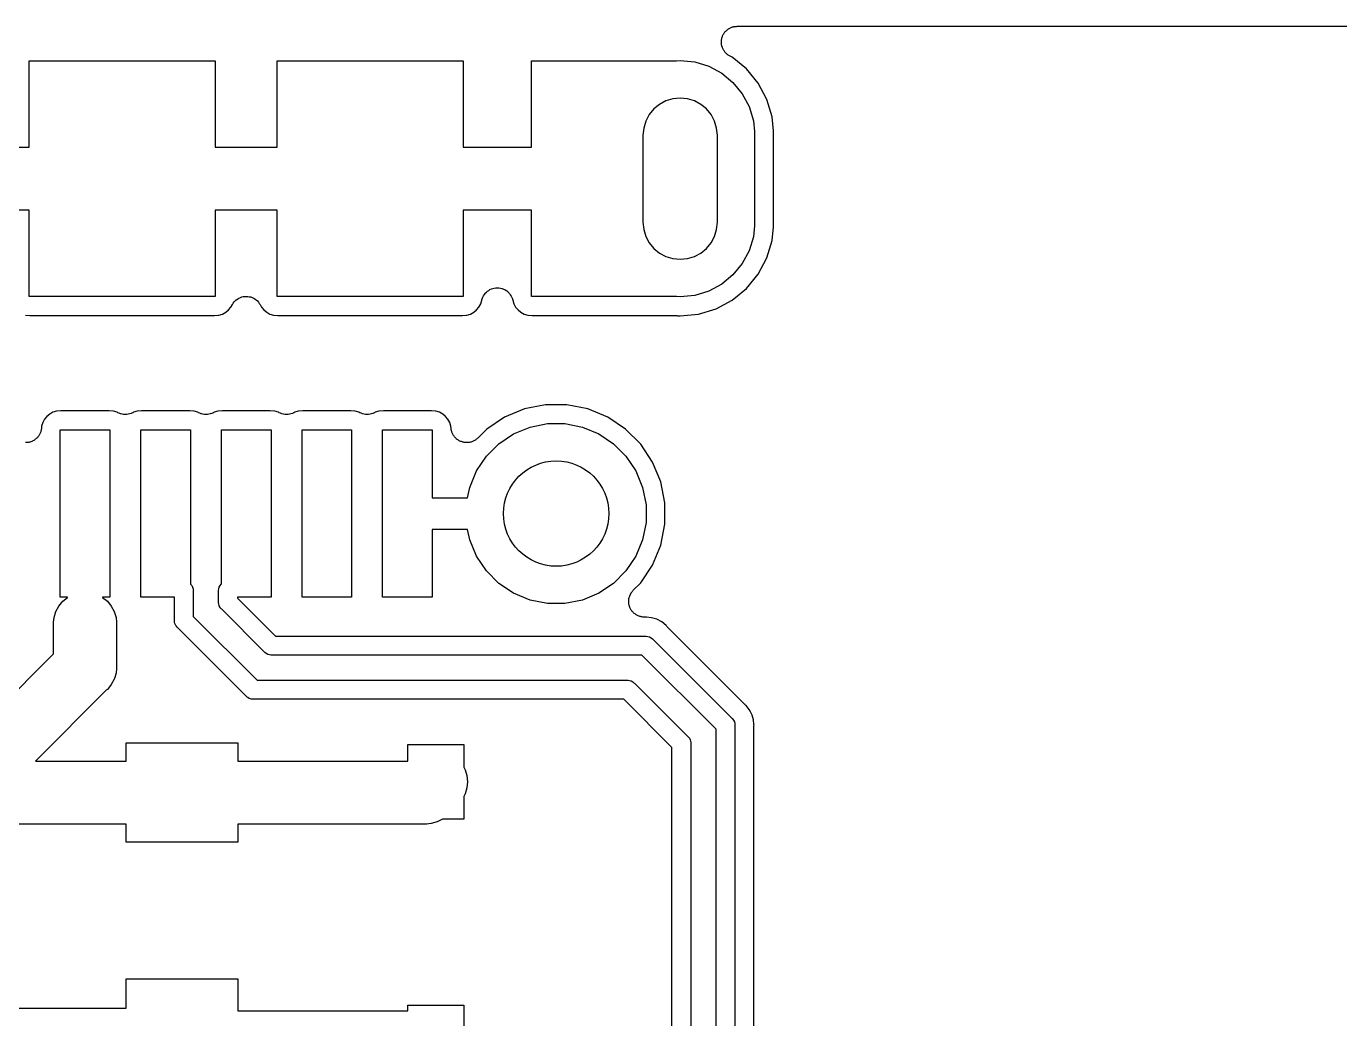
# Model space of a CAD drawing. Extents: x 98.9 to 141.5, y -118.8 to -76.2.
# Drawn here: x 120.3 to 130.89, y -84.21 to -76.21 of the extents above; entities that cross this region are included whole.
import ezdxf

# ---------------------------------------------------------------- set-up
doc = ezdxf.new("R2010")
doc.units = 0
doc.layers.add('BLACK', color=7, linetype='CONTINUOUS')

msp = doc.modelspace()

# ---------------------------------------------------------------- linework, layer by layer
at = {"layer": 'BLACK', "linetype": 'CONTINUOUS'}
for p, q in [((125.923, -76.2751), (125.926, -76.2701)), ((125.926, -76.2701), (125.929, -76.2647)), ((125.929, -76.2647), (125.933, -76.2599)), ((125.933, -76.2599), (125.936, -76.2546)), ((125.936, -76.2546), (125.941, -76.2503)), ((125.941, -76.2503), (125.945, -76.2456)), ((125.945, -76.2456), (125.95, -76.2416)), ((125.95, -76.2416), (125.954, -76.2372)), ((125.954, -76.2372), (125.959, -76.2338)), ((125.959, -76.2338), (125.964, -76.23)), ((125.964, -76.23), (125.969, -76.227)), ((125.969, -76.227), (125.975, -76.2235)), ((125.975, -76.2235), (125.98, -76.2212)), ((125.98, -76.2212), (125.986, -76.2183)), ((125.986, -76.2183), (125.992, -76.2165)), ((125.992, -76.2165), (125.998, -76.2141)), ((125.998, -76.2141), (126.004, -76.2129)), ((126.004, -76.2129), (126.009, -76.2112)), ((126.009, -76.2112), (126.016, -76.2106)), ((126.016, -76.2106), (126.022, -76.2093)), ((126.022, -76.2093), (126.028, -76.2093)), ((126.028, -76.2093), (126.034, -76.2088)), ((126.034, -76.2088), (138.611, -76.2088)), ((125.907, -76.3349), (125.908, -76.3286)), ((125.908, -76.3409), (125.907, -76.3349)), ((125.908, -76.3222), (125.909, -76.3163)), ((125.908, -76.3286), (125.908, -76.3222)), ((125.908, -76.347), (125.908, -76.3409)), ((125.909, -76.3532), (125.908, -76.347)), ((125.909, -76.3163), (125.91, -76.3102)), ((125.909, -76.3596), (125.909, -76.3532)), ((125.911, -76.3654), (125.909, -76.3596)), ((125.91, -76.3102), (125.912, -76.3041)), ((125.912, -76.3713), (125.911, -76.3654)), ((125.912, -76.3041), (125.913, -76.2979)), ((125.915, -76.3772), (125.912, -76.3713)), ((125.913, -76.2979), (125.915, -76.2924)), ((125.915, -76.2924), (125.917, -76.2865)), ((125.916, -76.3833), (125.915, -76.3772)), ((125.917, -76.2865), (125.92, -76.281)), ((125.92, -76.281), (125.923, -76.2751)), ((125.546, -76.4875), (125.575, -76.4846)), ((125.575, -76.4846), (125.693, -76.4962)), ((125.919, -76.3887), (125.916, -76.3833)), ((125.921, -76.3943), (125.919, -76.3887)), ((125.925, -76.3997), (125.921, -76.3943)), ((125.928, -76.4053), (125.925, -76.3997)), ((125.932, -76.41), (125.928, -76.4053)), ((125.935, -76.4151), (125.932, -76.41)), ((125.939, -76.4197), (125.935, -76.4151)), ((125.943, -76.4246), (125.939, -76.4197)), ((125.948, -76.4285), (125.943, -76.4246)), ((125.952, -76.4329), (125.948, -76.4285)), ((125.957, -76.4365), (125.952, -76.4329)), ((125.962, -76.4405), (125.957, -76.4365)), ((125.968, -76.4435), (125.962, -76.4405)), ((125.973, -76.4469), (125.968, -76.4435)), ((125.974, -76.4478), (125.973, -76.4469)), ((125.995, -76.4589), (125.974, -76.4478)), ((126.11, -76.5529), (125.995, -76.4589)), ((120.325, -77.1835), (120.325, -76.4875)), ((120.325, -76.4875), (121.825, -76.4875)), ((121.825, -76.4875), (121.825, -77.1835)), ((122.325, -77.1835), (122.325, -76.4875)), ((122.325, -76.4875), (123.825, -76.4875)), ((123.825, -76.4875), (123.825, -77.1835)), ((124.375, -77.1835), (124.375, -76.4875)), ((124.375, -76.4875), (125.546, -76.4875)), ((125.693, -76.4962), (125.806, -76.5305)), ((125.806, -76.5305), (125.91, -76.5862)), ((125.91, -76.5862), (126.001, -76.6612)), ((126.204, -76.6675), (126.11, -76.5529)), ((126.001, -76.6612), (126.076, -76.7525)), ((126.273, -76.7982), (126.204, -76.6675)), ((125.516, -76.7933), (125.46, -76.8103)), ((125.575, -76.7875), (125.516, -76.7933)), ((125.634, -76.7933), (125.575, -76.7875)), ((125.69, -76.8103), (125.634, -76.7933)), ((126.076, -76.7525), (126.132, -76.8568)), ((126.317, -76.94), (126.273, -76.7982)), ((125.363, -76.8754), (125.326, -76.9208)), ((125.408, -76.8381), (125.363, -76.8754)), ((125.46, -76.8103), (125.408, -76.8381)), ((125.742, -76.8381), (125.69, -76.8103)), ((125.787, -76.8754), (125.742, -76.8381)), ((125.824, -76.9208), (125.787, -76.8754)), ((126.132, -76.8568), (126.166, -76.9699)), ((125.298, -76.9727), (125.281, -77.029)), ((125.326, -76.9208), (125.298, -76.9727)), ((125.852, -76.9727), (125.824, -76.9208)), ((125.869, -77.029), (125.852, -76.9727)), ((126.166, -76.9699), (126.175, -77.058)), ((126.327, -77.0505), (126.317, -76.94)), ((125.281, -77.029), (125.275, -77.0875)), ((125.275, -77.0875), (125.275, -77.7875)), ((125.875, -77.0875), (125.869, -77.029)), ((125.875, -77.7875), (125.875, -77.0875)), ((126.175, -77.058), (126.175, -77.817)), ((126.327, -77.8245), (126.327, -77.0505)), ((119.775, -77.1835), (120.325, -77.1835)), ((121.825, -77.1835), (122.325, -77.1835)), ((123.825, -77.1835), (124.375, -77.1835)), ((120.325, -77.6915), (119.775, -77.6915)), ((120.325, -78.3875), (120.325, -77.6915)), ((122.325, -77.6915), (121.825, -77.6915)), ((121.825, -77.6915), (121.825, -78.3875)), ((122.325, -78.3875), (122.325, -77.6915)), ((124.375, -77.6915), (123.825, -77.6915)), ((123.825, -77.6915), (123.825, -78.3875)), ((124.375, -78.3875), (124.375, -77.6915)), ((125.275, -77.7875), (125.281, -77.846)), ((125.281, -77.846), (125.298, -77.9023)), ((125.852, -77.9023), (125.869, -77.846)), ((125.869, -77.846), (125.875, -77.7875)), ((126.175, -77.817), (126.166, -77.9051)), ((126.317, -77.935), (126.327, -77.8245)), ((125.298, -77.9023), (125.326, -77.9542)), ((125.326, -77.9542), (125.363, -77.9996)), ((125.787, -77.9996), (125.824, -77.9542)), ((125.824, -77.9542), (125.852, -77.9023)), ((126.166, -77.9051), (126.132, -78.0182)), ((126.273, -78.0768), (126.317, -77.935)), ((125.363, -77.9996), (125.408, -78.0369)), ((125.408, -78.0369), (125.46, -78.0647)), ((125.46, -78.0647), (125.516, -78.0817)), ((125.634, -78.0817), (125.69, -78.0647)), ((125.69, -78.0647), (125.742, -78.0369)), ((125.742, -78.0369), (125.787, -77.9996)), ((126.132, -78.0182), (126.076, -78.1225)), ((125.516, -78.0817), (125.575, -78.0875)), ((125.575, -78.0875), (125.634, -78.0817)), ((126.076, -78.1225), (126.001, -78.2138)), ((126.204, -78.2075), (126.273, -78.0768)), ((126.001, -78.2138), (125.91, -78.2888)), ((126.11, -78.3221), (126.204, -78.2075)), ((121.825, -78.3875), (120.325, -78.3875)), ((122.028, -78.3953), (122.039, -78.3907)), ((122.039, -78.3906), (122.051, -78.3883)), ((122.039, -78.3907), (122.039, -78.3906)), ((122.039, -78.3907), (122.039, -78.3907)), ((122.051, -78.3883), (122.063, -78.386)), ((122.063, -78.386), (122.063, -78.386)), ((122.063, -78.386), (122.064, -78.386)), ((122.064, -78.386), (122.076, -78.3861)), ((122.076, -78.3861), (122.088, -78.3862)), ((122.088, -78.3862), (122.088, -78.3862)), ((122.088, -78.3862), (122.089, -78.3862)), ((122.089, -78.3862), (122.1, -78.3887)), ((122.1, -78.3887), (122.112, -78.3911)), ((122.112, -78.3911), (122.113, -78.3912)), ((122.113, -78.3912), (122.113, -78.3913)), ((122.113, -78.3913), (122.124, -78.3959)), ((123.825, -78.3875), (122.325, -78.3875)), ((123.984, -78.3935), (123.989, -78.3824)), ((123.989, -78.3821), (123.996, -78.3719)), ((123.989, -78.3823), (123.989, -78.3821)), ((123.989, -78.3824), (123.989, -78.3823)), ((123.996, -78.3719), (124.003, -78.3619)), ((124.003, -78.3617), (124.012, -78.3532)), ((124.003, -78.3618), (124.003, -78.3617)), ((124.003, -78.3619), (124.003, -78.3618)), ((124.012, -78.3532), (124.02, -78.3446)), ((124.02, -78.3445), (124.021, -78.3444)), ((124.02, -78.3446), (124.02, -78.3445)), ((124.021, -78.3444), (124.031, -78.3377)), ((124.031, -78.3377), (124.041, -78.331)), ((124.041, -78.3308), (124.053, -78.3262)), ((124.041, -78.3309), (124.041, -78.3308)), ((124.041, -78.331), (124.041, -78.3309)), ((124.053, -78.3262), (124.064, -78.3217)), ((124.064, -78.3216), (124.076, -78.3193)), ((124.064, -78.3217), (124.064, -78.3216)), ((124.064, -78.3216), (124.064, -78.3216)), ((124.076, -78.3193), (124.088, -78.317)), ((124.088, -78.317), (124.088, -78.317)), ((124.088, -78.317), (124.089, -78.317)), ((124.089, -78.317), (124.101, -78.3171)), ((124.101, -78.3171), (124.113, -78.3171)), ((124.113, -78.3171), (124.113, -78.3172)), ((124.113, -78.3172), (124.113, -78.3172)), ((124.113, -78.3172), (124.125, -78.3196)), ((124.125, -78.3196), (124.137, -78.3221)), ((124.137, -78.3221), (124.138, -78.3221)), ((124.138, -78.3221), (124.138, -78.3222)), ((124.138, -78.3222), (124.149, -78.327)), ((124.149, -78.327), (124.16, -78.3317)), ((124.16, -78.3317), (124.16, -78.3317)), ((124.16, -78.3317), (124.161, -78.3318)), ((124.161, -78.3318), (124.171, -78.3387)), ((124.171, -78.3387), (124.181, -78.3455)), ((124.181, -78.3455), (124.181, -78.3456)), ((124.181, -78.3456), (124.181, -78.3457)), ((124.181, -78.3457), (124.19, -78.3544)), ((124.19, -78.3544), (124.198, -78.3631)), ((124.198, -78.3631), (124.198, -78.3632)), ((124.198, -78.3632), (124.199, -78.3633)), ((124.199, -78.3633), (124.205, -78.3735)), ((124.205, -78.3735), (124.212, -78.3837)), ((124.212, -78.3837), (124.212, -78.3838)), ((124.212, -78.3838), (124.212, -78.384)), ((124.212, -78.384), (124.217, -78.3953)), ((125.546, -78.3875), (124.375, -78.3875)), ((125.575, -78.3904), (125.546, -78.3875)), ((125.693, -78.3788), (125.575, -78.3904)), ((125.806, -78.3445), (125.693, -78.3788)), ((125.91, -78.2888), (125.806, -78.3445)), ((125.995, -78.4161), (126.11, -78.3221)), ((121.91, -78.5148), (121.933, -78.4958)), ((121.933, -78.4958), (121.952, -78.4726)), ((121.952, -78.4726), (121.963, -78.4526)), ((121.963, -78.4526), (121.964, -78.4516)), ((121.964, -78.4511), (121.971, -78.441)), ((121.964, -78.4515), (121.964, -78.4511)), ((121.964, -78.4516), (121.964, -78.4515)), ((121.964, -78.4515), (121.964, -78.4515)), ((121.971, -78.441), (121.978, -78.4311)), ((121.978, -78.4306), (121.987, -78.422)), ((121.978, -78.4309), (121.978, -78.4306)), ((121.978, -78.4311), (121.978, -78.4309)), ((121.987, -78.422), (121.995, -78.4137)), ((121.995, -78.4135), (121.996, -78.4133)), ((121.995, -78.4137), (121.995, -78.4135)), ((121.996, -78.4133), (122.006, -78.4067)), ((122.006, -78.4067), (122.016, -78.4001)), ((122.016, -78.3998), (122.028, -78.3953)), ((122.016, -78.4), (122.016, -78.3998)), ((122.016, -78.4001), (122.016, -78.4)), ((122.124, -78.3959), (122.135, -78.4006)), ((122.135, -78.4006), (122.135, -78.4008)), ((122.135, -78.4008), (122.136, -78.4009)), ((122.136, -78.4009), (122.146, -78.4076)), ((122.146, -78.4076), (122.156, -78.4145)), ((122.156, -78.4145), (122.156, -78.4147)), ((122.156, -78.4147), (122.156, -78.4148)), ((122.156, -78.4148), (122.165, -78.4235)), ((122.165, -78.4235), (122.173, -78.432)), ((122.173, -78.432), (122.173, -78.4322)), ((122.173, -78.4322), (122.174, -78.4324)), ((122.174, -78.4324), (122.18, -78.4426)), ((122.18, -78.4426), (122.187, -78.4526)), ((122.187, -78.4526), (122.198, -78.4726)), ((122.198, -78.4726), (122.217, -78.4958)), ((122.217, -78.4958), (122.24, -78.5148)), ((123.91, -78.5148), (123.933, -78.4958)), ((123.933, -78.4958), (123.952, -78.4726)), ((123.952, -78.4726), (123.966, -78.4461)), ((123.966, -78.4461), (123.978, -78.4066)), ((123.978, -78.4066), (123.979, -78.4052)), ((123.979, -78.4049), (123.984, -78.3935)), ((123.979, -78.4052), (123.979, -78.4049)), ((123.979, -78.4052), (123.979, -78.4052)), ((123.979, -78.4052), (123.979, -78.4052)), ((124.217, -78.3953), (124.222, -78.4066)), ((124.222, -78.4066), (124.234, -78.4461)), ((124.234, -78.4461), (124.248, -78.4726)), ((124.248, -78.4726), (124.267, -78.4958)), ((124.267, -78.4958), (124.29, -78.5148)), ((125.722, -78.529), (125.864, -78.486)), ((125.864, -78.486), (125.995, -78.4161)), ((120.295, -78.5377), (120.331, -78.5413)), ((120.331, -78.5413), (121.819, -78.5413)), ((121.819, -78.5413), (121.855, -78.5377)), ((121.855, -78.5377), (121.884, -78.529)), ((121.884, -78.529), (121.91, -78.5148)), ((122.24, -78.5148), (122.266, -78.529)), ((122.266, -78.529), (122.295, -78.5377)), ((122.295, -78.5377), (122.331, -78.5413)), ((122.331, -78.5413), (123.819, -78.5413)), ((123.819, -78.5413), (123.855, -78.5377)), ((123.855, -78.5377), (123.884, -78.529)), ((123.884, -78.529), (123.91, -78.5148)), ((124.29, -78.5148), (124.316, -78.529)), ((124.316, -78.529), (124.345, -78.5377)), ((124.345, -78.5377), (124.381, -78.5413)), ((124.381, -78.5413), (125.546, -78.5413)), ((125.546, -78.5413), (125.547, -78.5413)), ((125.547, -78.5413), (125.553, -78.5419)), ((125.553, -78.5419), (125.558, -78.5419)), ((125.558, -78.5419), (125.575, -78.5435)), ((125.575, -78.5435), (125.722, -78.529)), ((120.49, -79.3352), (120.467, -79.3542)), ((120.516, -79.321), (120.49, -79.3352)), ((120.545, -79.3123), (120.516, -79.321)), ((120.581, -79.3087), (120.545, -79.3123)), ((120.969, -79.3087), (120.581, -79.3087)), ((121.005, -79.3123), (120.969, -79.3087)), ((121.034, -79.321), (121.005, -79.3123)), ((121.04, -79.3245), (121.034, -79.321)), ((121.051, -79.329), (121.04, -79.3245)), ((121.062, -79.3336), (121.051, -79.329)), ((121.062, -79.3338), (121.062, -79.3336)), ((121.063, -79.334), (121.062, -79.3338)), ((121.075, -79.3363), (121.063, -79.334)), ((121.086, -79.3387), (121.075, -79.3363)), ((121.087, -79.3388), (121.086, -79.3387)), ((121.087, -79.3389), (121.087, -79.3388)), ((121.099, -79.3389), (121.087, -79.3389)), ((121.111, -79.339), (121.099, -79.3389)), ((121.112, -79.3389), (121.111, -79.339)), ((121.124, -79.3367), (121.112, -79.3389)), ((121.112, -79.3389), (121.112, -79.3389)), ((121.135, -79.3345), (121.124, -79.3367)), ((121.136, -79.3343), (121.135, -79.3345)), ((121.147, -79.3297), (121.136, -79.3342)), ((121.136, -79.3342), (121.136, -79.3343)), ((121.158, -79.3253), (121.147, -79.3297)), ((121.159, -79.3248), (121.158, -79.3253)), ((121.16, -79.3245), (121.159, -79.3248)), ((121.159, -79.3248), (121.159, -79.3248)), ((121.159, -79.3248), (121.159, -79.3248)), ((121.166, -79.321), (121.16, -79.3245)), ((121.195, -79.3123), (121.166, -79.321)), ((121.231, -79.3087), (121.195, -79.3123)), ((121.619, -79.3087), (121.231, -79.3087)), ((121.655, -79.3123), (121.619, -79.3087)), ((121.684, -79.321), (121.655, -79.3123)), ((121.69, -79.3245), (121.684, -79.321)), ((121.701, -79.329), (121.69, -79.3245)), ((121.712, -79.3336), (121.701, -79.329)), ((121.712, -79.3338), (121.712, -79.3336)), ((121.713, -79.334), (121.712, -79.3338)), ((121.725, -79.3363), (121.713, -79.334)), ((121.736, -79.3387), (121.725, -79.3363)), ((121.737, -79.3388), (121.736, -79.3387)), ((121.737, -79.3389), (121.737, -79.3388)), ((121.749, -79.3389), (121.737, -79.3389)), ((121.761, -79.339), (121.749, -79.3389)), ((121.762, -79.3389), (121.761, -79.339)), ((121.774, -79.3367), (121.762, -79.3389)), ((121.762, -79.3389), (121.762, -79.3389)), ((121.785, -79.3345), (121.774, -79.3367)), ((121.786, -79.3343), (121.785, -79.3345)), ((121.797, -79.3297), (121.786, -79.3342)), ((121.786, -79.3342), (121.786, -79.3343)), ((121.808, -79.3253), (121.797, -79.3297)), ((121.809, -79.3248), (121.808, -79.3253)), ((121.81, -79.3245), (121.809, -79.3248)), ((121.809, -79.3248), (121.809, -79.3248)), ((121.809, -79.3248), (121.809, -79.3248)), ((121.816, -79.321), (121.81, -79.3245)), ((121.845, -79.3123), (121.816, -79.321)), ((121.881, -79.3087), (121.845, -79.3123)), ((122.269, -79.3087), (121.881, -79.3087)), ((122.305, -79.3123), (122.269, -79.3087)), ((122.334, -79.321), (122.305, -79.3123)), ((122.34, -79.3245), (122.334, -79.321)), ((122.351, -79.329), (122.34, -79.3245)), ((122.362, -79.3336), (122.351, -79.329)), ((122.362, -79.3338), (122.362, -79.3336)), ((122.363, -79.334), (122.362, -79.3338)), ((122.375, -79.3363), (122.363, -79.334)), ((122.386, -79.3387), (122.375, -79.3363)), ((122.387, -79.3388), (122.386, -79.3387)), ((122.387, -79.3389), (122.387, -79.3388)), ((122.399, -79.3389), (122.387, -79.3389)), ((122.411, -79.339), (122.399, -79.3389)), ((122.412, -79.3389), (122.411, -79.339)), ((122.424, -79.3367), (122.412, -79.3389)), ((122.412, -79.3389), (122.412, -79.3389)), ((122.435, -79.3345), (122.424, -79.3367)), ((122.436, -79.3343), (122.435, -79.3345)), ((122.447, -79.3297), (122.436, -79.3342)), ((122.436, -79.3342), (122.436, -79.3343)), ((122.458, -79.3253), (122.447, -79.3297)), ((122.459, -79.3248), (122.458, -79.3253)), ((122.46, -79.3245), (122.459, -79.3248)), ((122.459, -79.3248), (122.459, -79.3248)), ((122.459, -79.3248), (122.459, -79.3248)), ((122.466, -79.321), (122.46, -79.3245)), ((122.495, -79.3123), (122.466, -79.321)), ((122.531, -79.3087), (122.495, -79.3123)), ((122.919, -79.3087), (122.531, -79.3087)), ((122.955, -79.3123), (122.919, -79.3087)), ((122.984, -79.321), (122.955, -79.3123)), ((122.99, -79.3245), (122.984, -79.321)), ((123.001, -79.329), (122.99, -79.3245)), ((123.012, -79.3336), (123.001, -79.329)), ((123.012, -79.3338), (123.012, -79.3336)), ((123.013, -79.334), (123.012, -79.3338)), ((123.025, -79.3363), (123.013, -79.334)), ((123.036, -79.3387), (123.025, -79.3363)), ((123.037, -79.3388), (123.036, -79.3387)), ((123.037, -79.3389), (123.037, -79.3388)), ((123.049, -79.3389), (123.037, -79.3389)), ((123.061, -79.339), (123.049, -79.3389)), ((123.062, -79.3389), (123.061, -79.339)), ((123.074, -79.3367), (123.062, -79.3389)), ((123.062, -79.3389), (123.062, -79.3389)), ((123.085, -79.3345), (123.074, -79.3367)), ((123.086, -79.3343), (123.085, -79.3345)), ((123.097, -79.3297), (123.086, -79.3342)), ((123.086, -79.3342), (123.086, -79.3343)), ((123.108, -79.3253), (123.097, -79.3297)), ((123.109, -79.3248), (123.108, -79.3253)), ((123.11, -79.3245), (123.109, -79.3248)), ((123.109, -79.3248), (123.109, -79.3248)), ((123.109, -79.3248), (123.109, -79.3248)), ((123.116, -79.321), (123.11, -79.3245)), ((123.145, -79.3123), (123.116, -79.321)), ((123.181, -79.3087), (123.145, -79.3123)), ((123.569, -79.3087), (123.181, -79.3087)), ((123.605, -79.3123), (123.569, -79.3087)), ((123.634, -79.321), (123.605, -79.3123)), ((123.66, -79.3352), (123.634, -79.321)), ((123.683, -79.3542), (123.66, -79.3352)), ((124.319, -79.2938), (124.159, -79.36)), ((124.489, -79.2601), (124.319, -79.2938)), ((124.661, -79.2601), (124.489, -79.2601)), ((124.831, -79.2938), (124.661, -79.2601)), ((124.991, -79.36), (124.831, -79.2938)), ((120.425, -79.4326), (120.423, -79.4511)), ((120.423, -79.4511), (120.423, -79.4529)), ((120.434, -79.4039), (120.425, -79.4326)), ((120.448, -79.3774), (120.434, -79.4039)), ((120.467, -79.3542), (120.448, -79.3774)), ((123.702, -79.3774), (123.683, -79.3542)), ((123.716, -79.4039), (123.702, -79.3774)), ((123.725, -79.4326), (123.716, -79.4039)), ((123.727, -79.4511), (123.725, -79.4326)), ((123.728, -79.457), (123.727, -79.4511)), ((124.159, -79.36), (124.016, -79.456)), ((124.232, -79.495), (124.364, -79.4404)), ((124.364, -79.4404), (124.504, -79.4125)), ((124.504, -79.4125), (124.646, -79.4125)), ((124.646, -79.4125), (124.786, -79.4404)), ((124.786, -79.4404), (124.918, -79.495)), ((125.134, -79.456), (124.991, -79.36)), ((120.345, -79.5562), (120.338, -79.5581)), ((120.35, -79.5535), (120.345, -79.5562)), ((120.355, -79.5512), (120.35, -79.5535)), ((120.361, -79.5477), (120.355, -79.5512)), ((120.367, -79.5447), (120.361, -79.5477)), ((120.371, -79.5409), (120.367, -79.5447)), ((120.376, -79.5377), (120.371, -79.5409)), ((120.381, -79.5332), (120.376, -79.5377)), ((120.386, -79.5291), (120.381, -79.5332)), ((120.39, -79.5245), (120.386, -79.5291)), ((120.394, -79.5203), (120.39, -79.5245)), ((120.397, -79.515), (120.394, -79.5203)), ((120.402, -79.51), (120.397, -79.515)), ((120.404, -79.5048), (120.402, -79.51)), ((120.408, -79.4999), (120.404, -79.5048)), ((120.41, -79.494), (120.408, -79.4999)), ((120.414, -79.4883), (120.41, -79.494)), ((120.415, -79.4826), (120.414, -79.4883)), ((120.418, -79.4771), (120.415, -79.4826)), ((120.419, -79.4708), (120.418, -79.4771)), ((120.421, -79.4646), (120.419, -79.4708)), ((120.422, -79.4587), (120.421, -79.4646)), ((120.423, -79.4529), (120.422, -79.4587)), ((120.575, -80.8125), (120.575, -79.4625)), ((120.575, -79.4625), (120.975, -79.4625)), ((120.975, -79.4625), (120.975, -80.8125)), ((121.225, -80.8125), (121.225, -79.4625)), ((121.225, -79.4625), (121.625, -79.4625)), ((121.625, -79.4625), (121.625, -80.7045)), ((121.875, -80.7045), (121.875, -79.4625)), ((121.875, -79.4625), (122.275, -79.4625)), ((122.275, -79.4625), (122.275, -80.8125)), ((122.525, -80.8125), (122.525, -79.4625)), ((122.525, -79.4625), (122.925, -79.4625)), ((122.925, -79.4625), (122.925, -80.8125)), ((123.175, -80.8125), (123.175, -79.4625)), ((123.175, -79.4625), (123.575, -79.4625)), ((123.575, -79.4625), (123.575, -80.0105)), ((123.729, -79.4629), (123.728, -79.457)), ((123.731, -79.4691), (123.729, -79.4629)), ((123.732, -79.4754), (123.731, -79.4691)), ((123.734, -79.4809), (123.732, -79.4754)), ((123.736, -79.4866), (123.734, -79.4809)), ((123.739, -79.4924), (123.736, -79.4866)), ((123.741, -79.4983), (123.739, -79.4924)), ((123.745, -79.5033), (123.741, -79.4983)), ((123.747, -79.5086), (123.745, -79.5033)), ((123.751, -79.5136), (123.747, -79.5086)), ((123.755, -79.519), (123.751, -79.5136)), ((123.759, -79.5232), (123.755, -79.519)), ((123.763, -79.5278), (123.759, -79.5232)), ((123.768, -79.532), (123.763, -79.5278)), ((123.772, -79.5366), (123.768, -79.532)), ((123.777, -79.5399), (123.772, -79.5366)), ((123.782, -79.5437), (123.777, -79.5399)), ((123.788, -79.5468), (123.782, -79.5437)), ((123.793, -79.5504), (123.788, -79.5468)), ((123.799, -79.5527), (123.793, -79.5504)), ((123.804, -79.5556), (123.799, -79.5527)), ((123.81, -79.5575), (123.804, -79.5556)), ((123.901, -79.5566), (123.895, -79.5582)), ((123.906, -79.5536), (123.901, -79.5566)), ((123.912, -79.5512), (123.906, -79.5536)), ((123.917, -79.5479), (123.912, -79.5512)), ((123.923, -79.5452), (123.917, -79.5479)), ((123.928, -79.5411), (123.923, -79.5452)), ((123.933, -79.5376), (123.928, -79.5411)), ((123.937, -79.5334), (123.933, -79.5376)), ((123.942, -79.5297), (123.937, -79.5334)), ((123.943, -79.5285), (123.942, -79.5297)), ((124.016, -79.456), (123.943, -79.5285)), ((124.113, -79.5744), (124.232, -79.495)), ((124.918, -79.495), (125.037, -79.5744)), ((125.257, -79.5782), (125.134, -79.456)), ((120.302, -79.5651), (120.296, -79.5657)), ((120.308, -79.5651), (120.302, -79.5651)), ((120.314, -79.5639), (120.308, -79.5651)), ((120.321, -79.5633), (120.314, -79.5639)), ((120.327, -79.5616), (120.321, -79.5633)), ((120.332, -79.5605), (120.327, -79.5616)), ((120.338, -79.5581), (120.332, -79.5605)), ((123.816, -79.56), (123.81, -79.5575)), ((123.822, -79.5612), (123.816, -79.56)), ((123.827, -79.563), (123.822, -79.5612)), ((123.834, -79.5637), (123.827, -79.563)), ((123.84, -79.565), (123.834, -79.5637)), ((123.846, -79.565), (123.84, -79.565)), ((123.852, -79.5657), (123.846, -79.565)), ((123.859, -79.5651), (123.852, -79.5657)), ((123.865, -79.5651), (123.859, -79.5651)), ((123.871, -79.564), (123.865, -79.5651)), ((123.877, -79.5635), (123.871, -79.564)), ((123.883, -79.5617), (123.877, -79.5635)), ((123.889, -79.5605), (123.883, -79.5617)), ((123.895, -79.5582), (123.889, -79.5605)), ((124.012, -79.6753), (124.113, -79.5744)), ((125.037, -79.5744), (125.138, -79.6753)), ((125.353, -79.7219), (125.257, -79.5782)), ((123.933, -79.7941), (124.012, -79.6753)), ((125.138, -79.6753), (125.217, -79.7941)), ((125.419, -79.8816), (125.353, -79.7219)), ((123.878, -79.926), (123.933, -79.7941)), ((125.217, -79.7941), (125.272, -79.926)), ((123.861, -80.0105), (123.878, -79.926)), ((125.272, -79.926), (125.3, -80.0661)), ((125.452, -80.0511), (125.419, -79.8816)), ((123.575, -80.0105), (123.861, -80.0105)), ((125.3, -80.0661), (125.3, -80.2089)), ((125.452, -80.2239), (125.452, -80.0511)), ((123.861, -80.2645), (123.575, -80.2645)), ((123.575, -80.2645), (123.575, -80.8125)), ((123.878, -80.349), (123.861, -80.2645)), ((125.3, -80.2089), (125.272, -80.349)), ((125.419, -80.3934), (125.452, -80.2239)), ((123.933, -80.4809), (123.878, -80.349)), ((125.272, -80.349), (125.217, -80.4809)), ((125.353, -80.5531), (125.419, -80.3934)), ((124.012, -80.5997), (123.933, -80.4809)), ((125.217, -80.4809), (125.138, -80.5997)), ((124.113, -80.7006), (124.012, -80.5997)), ((125.138, -80.5997), (125.037, -80.7006)), ((125.257, -80.6968), (125.353, -80.5531)), ((121.625, -80.7045), (121.626, -80.7056)), ((121.626, -80.7056), (121.631, -80.7116)), ((121.631, -80.7116), (121.636, -80.7172)), ((121.636, -80.7172), (121.639, -80.7227)), ((121.857, -80.7304), (121.864, -80.7172)), ((121.864, -80.7172), (121.874, -80.7056)), ((121.874, -80.7056), (121.875, -80.7045)), ((124.232, -80.78), (124.113, -80.7006)), ((125.037, -80.7006), (124.918, -80.78)), ((125.197, -80.7562), (125.257, -80.6968)), ((120.634, -80.8125), (120.575, -80.8125)), ((120.595, -80.8445), (120.633, -80.8128)), ((120.633, -80.8128), (120.634, -80.8125)), ((120.975, -80.8125), (120.916, -80.8125)), ((120.916, -80.8125), (120.917, -80.8128)), ((120.917, -80.8128), (120.955, -80.8445)), ((121.496, -80.8125), (121.225, -80.8125)), ((121.496, -80.9954), (121.496, -80.8125)), ((121.639, -80.7227), (121.643, -80.7304)), ((121.643, -80.7304), (121.647, -80.7448)), ((121.647, -80.7448), (121.648, -80.7552)), ((121.648, -80.7552), (121.649, -80.7597)), ((121.649, -80.7597), (121.648, -80.7634)), ((121.648, -80.7634), (121.648, -80.9676)), ((121.851, -80.7597), (121.852, -80.7555)), ((121.852, -80.7634), (121.851, -80.7597)), ((121.852, -80.7555), (121.853, -80.7448)), ((121.852, -80.8481), (121.852, -80.7634)), ((121.853, -80.7448), (121.857, -80.7304)), ((122.275, -80.8125), (122.004, -80.8125)), ((122.004, -80.8125), (122.004, -80.8203)), ((122.004, -80.8203), (122.31, -81.126)), ((122.925, -80.8125), (122.525, -80.8125)), ((123.575, -80.8125), (123.175, -80.8125)), ((124.364, -80.8346), (124.232, -80.78)), ((124.918, -80.78), (124.786, -80.8346)), ((125.161, -80.8328), (125.162, -80.8269)), ((125.162, -80.8209), (125.164, -80.8148)), ((125.162, -80.8269), (125.162, -80.8209)), ((125.164, -80.8148), (125.166, -80.8085)), ((125.166, -80.8085), (125.168, -80.803)), ((125.168, -80.803), (125.17, -80.7972)), ((125.17, -80.7972), (125.173, -80.7916)), ((125.173, -80.7916), (125.175, -80.7857)), ((125.175, -80.7857), (125.179, -80.7807)), ((125.179, -80.7807), (125.181, -80.7754)), ((125.181, -80.7754), (125.185, -80.7704)), ((125.185, -80.7704), (125.189, -80.7651)), ((125.189, -80.7651), (125.193, -80.7609)), ((125.193, -80.7609), (125.197, -80.7562)), ((120.525, -80.9752), (120.539, -80.9273)), ((120.539, -80.9273), (120.563, -80.8832)), ((120.563, -80.8832), (120.595, -80.8445)), ((120.955, -80.8445), (120.987, -80.8832)), ((120.987, -80.8832), (121.011, -80.9273)), ((121.011, -80.9273), (121.025, -80.9752)), ((121.851, -80.8519), (121.852, -80.8481)), ((121.852, -80.8556), (121.851, -80.8519)), ((121.853, -80.8668), (121.852, -80.8556)), ((121.852, -80.8556), (121.852, -80.8556)), ((121.856, -80.8785), (121.853, -80.8668)), ((121.857, -80.8812), (121.856, -80.8785)), ((121.864, -80.8944), (121.857, -80.8812)), ((121.866, -80.8972), (121.864, -80.8944)), ((121.874, -80.906), (121.866, -80.8972)), ((121.877, -80.9084), (121.874, -80.906)), ((122.222, -81.2534), (121.877, -80.9084)), ((124.504, -80.8625), (124.364, -80.8346)), ((124.646, -80.8625), (124.504, -80.8625)), ((124.786, -80.8346), (124.646, -80.8625)), ((125.16, -80.8456), (125.161, -80.8392)), ((125.16, -80.8516), (125.16, -80.8456)), ((125.16, -80.8576), (125.16, -80.8516)), ((125.162, -80.8639), (125.16, -80.8576)), ((125.161, -80.8392), (125.161, -80.8328)), ((125.162, -80.8703), (125.162, -80.8639)), ((125.164, -80.876), (125.162, -80.8703)), ((125.165, -80.8819), (125.164, -80.876)), ((125.167, -80.8879), (125.165, -80.8819)), ((125.169, -80.894), (125.167, -80.8879)), ((125.172, -80.8993), (125.169, -80.894)), ((125.174, -80.9049), (125.172, -80.8993)), ((125.178, -80.9103), (125.174, -80.9049)), ((125.181, -80.9159), (125.178, -80.9103)), ((125.185, -80.9206), (125.181, -80.9159)), ((125.188, -80.9257), (125.185, -80.9206)), ((125.192, -80.9302), (125.188, -80.9257)), ((125.196, -80.9352), (125.192, -80.9302)), ((120.521, -81.0125), (120.525, -80.9752)), ((120.521, -81.2688), (120.521, -81.0125)), ((121.025, -80.9752), (121.029, -81.0125)), ((121.029, -81.0125), (121.029, -81.3615)), ((121.496, -80.9992), (121.496, -80.9954)), ((121.497, -81.0103), (121.496, -80.9992)), ((121.497, -81.0141), (121.497, -81.0103)), ((121.5, -81.0239), (121.497, -81.0141)), ((121.501, -81.0285), (121.5, -81.0239)), ((121.508, -81.041), (121.501, -81.0285)), ((121.648, -80.9676), (122.162, -81.4816)), ((125.201, -80.9391), (125.196, -80.9352)), ((125.205, -80.9434), (125.201, -80.9391)), ((125.211, -80.947), (125.205, -80.9434)), ((125.216, -80.9511), (125.211, -80.947)), ((125.221, -80.954), (125.216, -80.9511)), ((125.226, -80.9574), (125.221, -80.954)), ((125.232, -80.9599), (125.226, -80.9574)), ((125.237, -80.9629), (125.232, -80.9599)), ((125.243, -80.9647), (125.237, -80.9629)), ((125.249, -80.9671), (125.243, -80.9647)), ((125.255, -80.9684), (125.249, -80.9671)), ((125.261, -80.9704), (125.255, -80.9684)), ((125.267, -80.971), (125.261, -80.9704)), ((125.273, -80.9723), (125.267, -80.971)), ((125.279, -80.9723), (125.273, -80.9723)), ((125.286, -80.973), (125.279, -80.9723)), ((125.292, -80.9725), (125.286, -80.973)), ((125.298, -80.9726), (125.292, -80.9725)), ((125.299, -80.9725), (125.298, -80.9726)), ((125.304, -80.973), (125.299, -80.9725)), ((125.343, -80.9769), (125.304, -80.973)), ((125.304, -80.973), (125.304, -80.973)), ((125.387, -80.99), (125.343, -80.9769)), ((125.426, -81.0112), (125.387, -80.99)), ((125.461, -81.0398), (125.426, -81.0112)), ((125.464, -81.0437), (125.461, -81.0398)), ((121.509, -81.0417), (121.508, -81.041)), ((121.518, -81.0533), (121.509, -81.0417)), ((121.521, -81.0557), (121.518, -81.0533)), ((122.074, -81.609), (121.521, -81.0557)), ((122.31, -81.126), (125.295, -81.126)), ((125.295, -81.126), (125.299, -81.1256)), ((125.299, -81.1256), (125.302, -81.126)), ((125.302, -81.126), (125.302, -81.126)), ((125.302, -81.126), (125.314, -81.1271)), ((125.314, -81.1271), (125.328, -81.1315)), ((125.328, -81.1315), (125.341, -81.1385)), ((125.341, -81.1385), (125.353, -81.1481)), ((125.468, -81.0475), (125.464, -81.0437)), ((125.471, -81.0516), (125.468, -81.0475)), ((125.473, -81.0529), (125.471, -81.0516)), ((126.09, -81.6704), (125.473, -81.0529)), ((125.353, -81.1481), (125.355, -81.151)), ((125.355, -81.151), (125.992, -81.7878)), ((119.766, -82.024), (120.521, -81.2688)), ((122.224, -81.2563), (122.222, -81.2534)), ((122.236, -81.2659), (122.224, -81.2563)), ((122.249, -81.2729), (122.236, -81.2659)), ((122.263, -81.2773), (122.249, -81.2729)), ((122.274, -81.2784), (122.263, -81.2773)), ((122.278, -81.2788), (122.274, -81.2784)), ((122.274, -81.2784), (122.274, -81.2784)), ((122.282, -81.2784), (122.278, -81.2788)), ((125.267, -81.2784), (122.282, -81.2784)), ((125.865, -81.8759), (125.267, -81.2784)), ((121.025, -81.4238), (121.013, -81.4657)), ((121.029, -81.3865), (121.025, -81.4238)), ((121.029, -81.3615), (121.03, -81.374)), ((121.03, -81.374), (121.029, -81.3865)), ((121.029, -81.3865), (121.029, -81.3865)), ((120.946, -81.5624), (120.375, -82.133)), ((120.955, -81.5545), (120.946, -81.5624)), ((120.963, -81.5448), (120.955, -81.5545)), ((120.987, -81.5158), (120.963, -81.5448)), ((121.011, -81.4717), (120.987, -81.5158)), ((121.013, -81.4657), (121.011, -81.4717)), ((122.162, -81.4816), (125.148, -81.4816)), ((125.148, -81.4816), (125.151, -81.4812)), ((125.151, -81.4812), (125.155, -81.4816)), ((125.155, -81.4816), (125.155, -81.4816)), ((125.155, -81.4816), (125.166, -81.4827)), ((125.166, -81.4827), (125.181, -81.4871)), ((125.181, -81.4871), (125.194, -81.4941)), ((125.194, -81.4941), (125.205, -81.5037)), ((125.205, -81.5037), (125.208, -81.5066)), ((125.208, -81.5066), (125.636, -81.9351)), ((122.077, -81.6119), (122.074, -81.609)), ((122.082, -81.6163), (122.077, -81.6119)), ((122.088, -81.6215), (122.082, -81.6163)), ((122.099, -81.6274), (122.088, -81.6215)), ((122.102, -81.6285), (122.099, -81.6274)), ((122.116, -81.6329), (122.102, -81.6285)), ((122.127, -81.634), (122.116, -81.6329)), ((122.131, -81.6344), (122.127, -81.634)), ((122.127, -81.634), (122.127, -81.634)), ((122.135, -81.634), (122.131, -81.6344)), ((125.12, -81.634), (122.135, -81.634)), ((125.509, -82.0232), (125.12, -81.634)), ((126.094, -81.6738), (126.09, -81.6704)), ((126.098, -81.6776), (126.094, -81.6738)), ((126.099, -81.6787), (126.098, -81.6776)), ((126.103, -81.6819), (126.099, -81.6787)), ((126.106, -81.6858), (126.103, -81.6819)), ((126.132, -81.7167), (126.106, -81.6858)), ((126.106, -81.6858), (126.106, -81.6858)), ((126.142, -81.7365), (126.132, -81.7167)), ((126.153, -81.7564), (126.142, -81.7365)), ((126.155, -81.7635), (126.153, -81.7564)), ((126.166, -81.7995), (126.155, -81.7635)), ((125.865, -85.4161), (125.865, -81.8759)), ((125.992, -81.7878), (125.995, -81.7902)), ((125.995, -81.7902), (126.004, -81.8018)), ((126.004, -81.8018), (126.012, -81.8151)), ((126.012, -81.8151), (126.016, -81.8294)), ((126.016, -81.8294), (126.017, -81.8404)), ((126.017, -81.8404), (126.017, -81.8444)), ((126.017, -81.8444), (126.017, -81.8481)), ((126.017, -81.8481), (126.017, -85.3882)), ((126.17, -81.8391), (126.166, -81.7995)), ((126.169, -81.86), (126.17, -81.8547)), ((126.169, -81.8618), (126.169, -81.86)), ((126.169, -85.2725), (126.169, -81.8618)), ((126.17, -81.8393), (126.17, -81.8391)), ((126.171, -81.8444), (126.17, -81.8393)), ((126.17, -81.8494), (126.171, -81.8444)), ((126.17, -81.8547), (126.17, -81.8494)), ((121.106, -82.133), (121.106, -81.987)), ((121.106, -81.987), (122.006, -81.987)), ((122.006, -81.987), (122.006, -82.133)), ((125.636, -81.9351), (125.639, -81.9375)), ((125.639, -81.9375), (125.649, -81.9491)), ((125.649, -81.9491), (125.656, -81.9623)), ((125.656, -81.9623), (125.659, -81.9731)), ((125.659, -81.9731), (125.66, -81.9767)), ((125.66, -81.9767), (125.662, -81.9916)), ((125.662, -81.9916), (125.661, -81.9954)), ((123.379, -82.133), (123.379, -82)), ((123.379, -82), (123.829, -82)), ((123.829, -82), (123.829, -82.1821)), ((125.509, -85.3882), (125.509, -82.0232)), ((125.661, -81.9954), (125.661, -85.4161)), ((120.375, -82.133), (121.106, -82.133)), ((122.006, -82.133), (123.379, -82.133)), ((123.829, -82.1821), (123.84, -82.2023)), ((123.84, -82.2023), (123.854, -82.2502)), ((123.854, -82.2502), (123.859, -82.3)), ((123.859, -82.3), (123.854, -82.3498)), ((123.84, -82.3977), (123.829, -82.4179)), ((123.854, -82.3498), (123.84, -82.3977)), ((123.829, -82.4179), (123.829, -82.6)), ((123.615, -82.6228), (123.567, -82.6373)), ((123.657, -82.6), (123.615, -82.6228)), ((123.829, -82.6), (123.657, -82.6)), ((121.106, -82.641), (119.774, -82.641)), ((121.106, -82.787), (121.106, -82.641)), ((123.505, -82.641), (122.006, -82.641)), ((122.006, -82.641), (122.006, -82.787)), ((123.517, -82.6422), (123.505, -82.641)), ((123.529, -82.641), (123.517, -82.6422)), ((123.567, -82.6373), (123.529, -82.641)), ((123.529, -82.641), (123.529, -82.641)), ((122.006, -82.787), (121.106, -82.787)), ((121.106, -84.1244), (121.106, -83.887)), ((121.106, -83.887), (122.006, -83.887)), ((122.006, -83.887), (122.006, -84.146)), ((123.379, -84.146), (123.379, -84.1)), ((123.379, -84.1), (123.829, -84.1)), ((123.829, -84.1), (123.829, -84.2821)), ((119.112, -84.1244), (121.106, -84.1244)), ((122.006, -84.146), (123.379, -84.146))]:
    msp.add_line(p, q, dxfattribs=at)
at = {"layer": 'BLACK'}
msp.add_circle((124.575, -80.1375), 0.425, dxfattribs=at)

doc.saveas('drawing.dxf')
